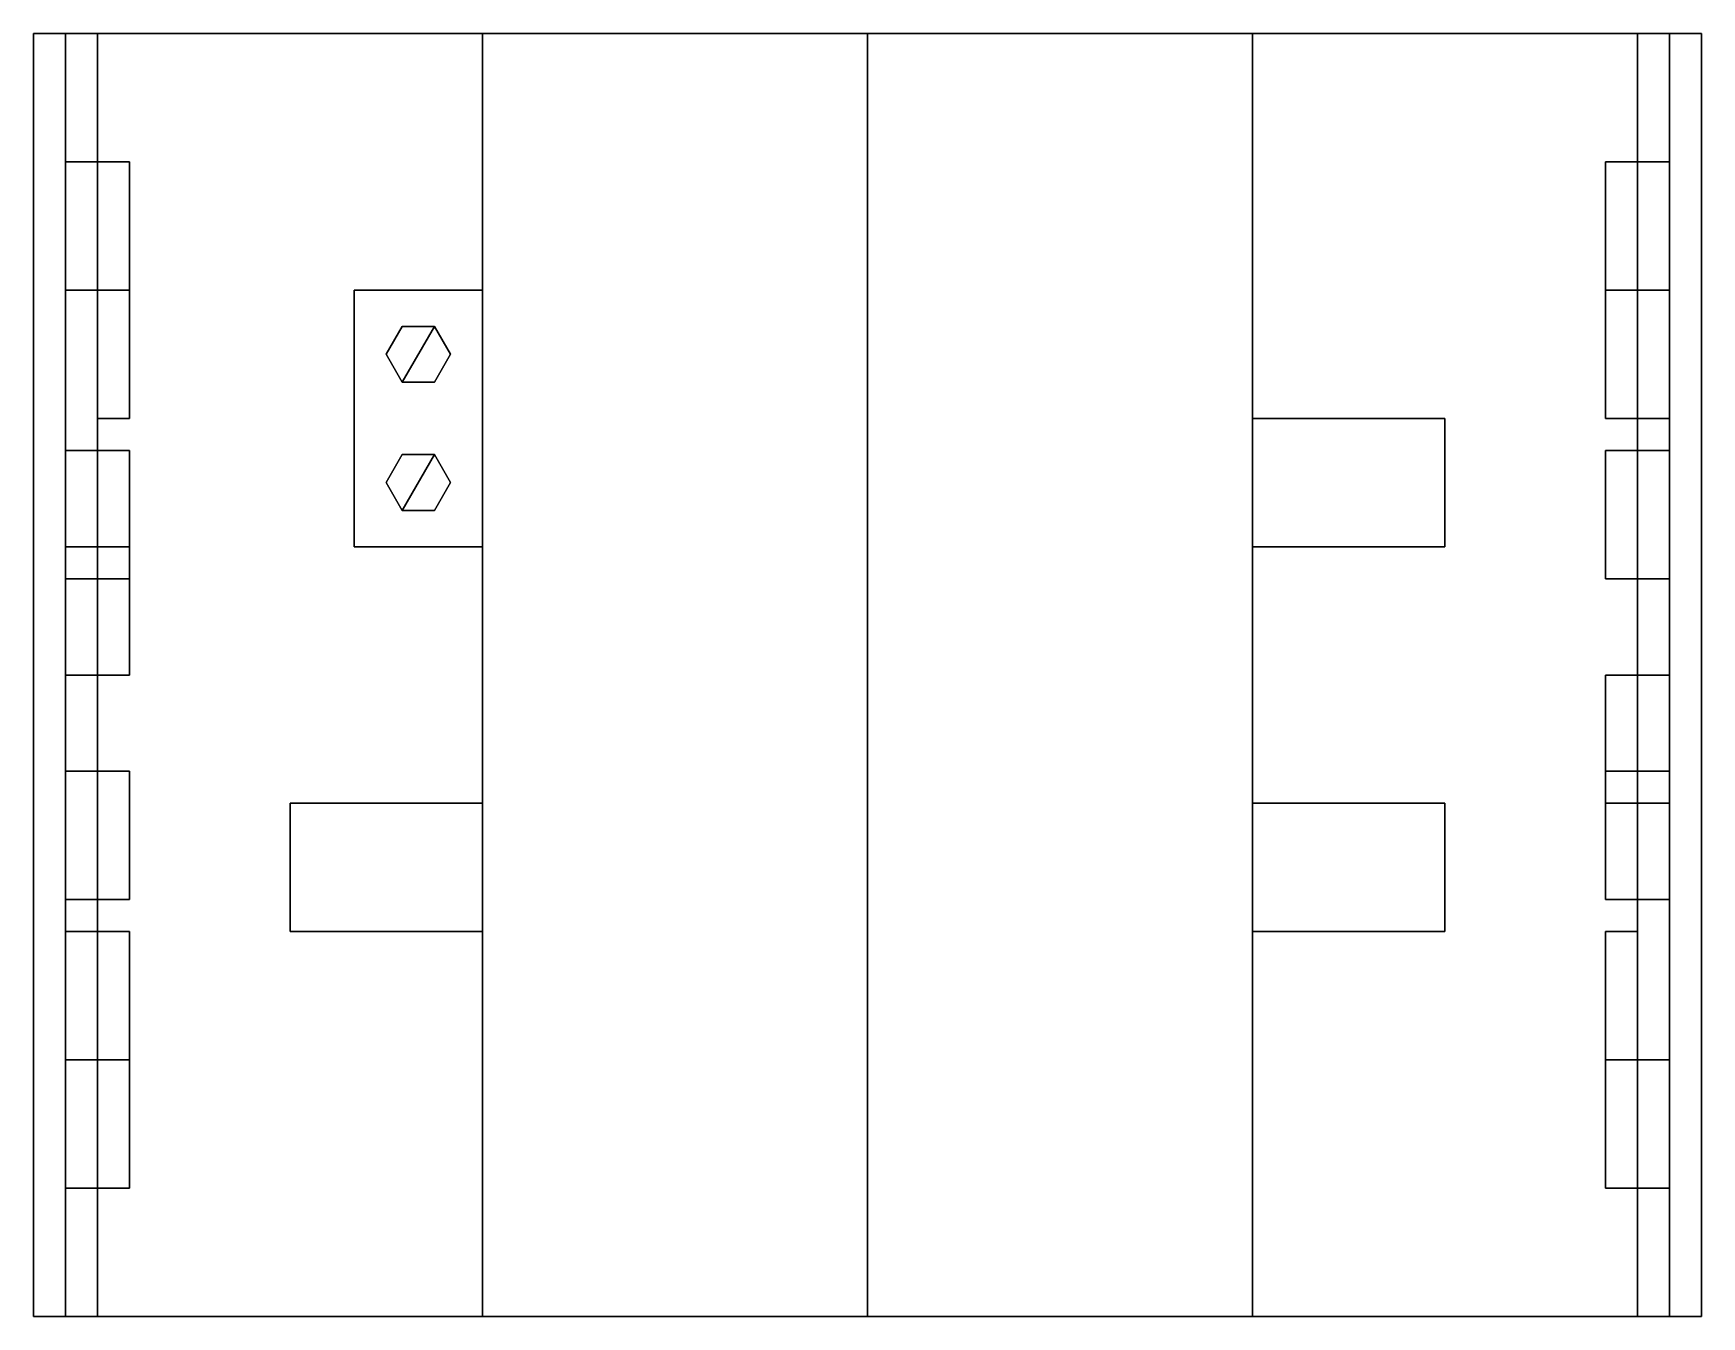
# Model space of a CAD drawing. Extents: x -6.5 to 6.5, y -5 to 5.
import ezdxf

# ---------------------------------------------------------------- set-up
doc = ezdxf.new("R2010")
doc.units = 0
doc.layers.get('0').update_dxf_attribs({"linetype": 'CONTINUOUS'})

msp = doc.modelspace()

# ---------------------------------------------------------------- linework, layer by layer
for points in [[(3, 5, 8), (6.5, 5, 6.25), (-6.5, 5, 6.25), (-3, 5, 8)], [(-6.5, 5, 6.25), (-6.5, -5, 6.25), (-3, -5, 8), (-3, 5, 8)], [(6.5, 5, 6.25), (6.25, 5, 6), (-6.25, 5, 6), (-6.5, 5, 6.25)], [(-6.25, 5, 6), (-6.25, -5, 6), (-6.5, -5, 6.25), (-6.5, 5, 6.25)], [(-6, 5, 6), (-6, -5, 6), (-6.25, -5, 6), (-6.25, 5, 6)], [(-6.25, -5, 3), (-6.25, -5, 3.25), (-6.25, 5, 3.25), (-6.25, 5, 3)], [(-6.25, 5, 3.25), (-6.25, -5, 3.25), (-6, -5, 3.25), (-6, 5, 3.25)], [(-6, 5, 3), (-6, -5, 3), (-6.25, -5, 3), (-6.25, 5, 3)], [(-6.25, 5, 3), (-6.25, 5, 3.25), (-6, 5, 3.25), (-6, 5, 3)], [(-6, 5, 3.25), (-6, 4, 3.5), (-6, 4, 5.25), (-6, 5, 6)], [(6, 5, 6), (6, 5), (-6, 5), (-6, 5, 6)], [(-6, 5), (-6, 3), (-6, 3, 2), (-6, 5, 3)], [(-6, 5, 3.25), (-6, -5, 3.25), (-6, -4, 3.5), (-6, 4, 3.5)], [(-6, 5, 6), (-6, 4, 5.25), (-6, -4, 5.25), (-6, -5, 6)], [(-6, 3, 2), (-6, 2, 2), (-6, 1, 2.5), (-6, 5, 3)], [(-6, 1, 2.5), (-6, -3, 2.5), (-6, -5, 3), (-6, 5, 3)], [(0, 5, 11), (3, 5, 8), (-3, 5, 8), (0, 5, 11)], [(-3, 5, 8), (-3, -5, 8), (0, -5, 11), (0, 5, 11)], [(0, -5, 11), (3, -5, 8), (3, 5, 8), (0, 5, 11)], [(3, -5, 8), (6.5, -5, 6.25), (6.5, 5, 6.25), (3, 5, 8)], [(6.25, 5, 6), (6.25, -5, 6), (6, -5, 6), (6, 5, 6)], [(6.25, 5, 3.25), (6.25, 5, 3), (6, 5, 3), (6, 5, 3.25)], [(6, 5, 3.25), (6, -5, 3.25), (6.25, -5, 3.25), (6.25, 5, 3.25)], [(6.25, 5, 3), (6.25, -5, 3), (6, -5, 3), (6, 5, 3)], [(6, 4, 3.5), (6, 5, 3.25), (6, 5, 6), (6, 4, 5.25)], [(6, -5, 6), (6, -4, 5.25), (6, 4, 5.25), (6, 5, 6)], [(6, -5, 3.25), (6, 5, 3.25), (6, 4, 3.5), (6, -4, 3.5)], [(6, 5), (6, 5, 3), (6, 3, 2.5), (6, 3, 0.75)], [(6, -2), (6, 5), (6, 3, 0.75), (6, -1, 0.75)], [(6, -1, 2.5), (6, 3, 2.5), (6, 5, 3), (6, -5, 3)], [(6.5, -5, 6.25), (6.25, -5, 6), (6.25, 5, 6), (6.5, 5, 6.25)], [(6.25, -5, 3.25), (6.25, -5, 3), (6.25, 5, 3), (6.25, 5, 3.25)], [(-6, 4, 3.75), (-6, 4, 3.5), (-6.25, 4, 3.75)], [(-6.25, 4, 3.75), (-6.25, 3, 3.75), (-5.75, 3, 3.75), (-5.75, 4, 3.75)], [(-6, 4, 3.5), (-6, 3, 3.5), (-6.25, 3, 3.75), (-6.25, 4, 3.75)], [(-6, 3, 5.25), (-6, 4, 5.25), (-5.75, 4, 5.25), (-5.75, 3, 5.25)], [(-6, 4, 5.25), (-6, 4, 3.75), (-5.75, 4, 3.75), (-5.75, 4, 5.25)], [(-5.75, 4, 3.75), (-5.75, 3, 3.75), (-5.75, 3, 5.25), (-5.75, 4, 5.25)], [(6, 4, 3.75), (6, 4, 5.25), (5.75, 4, 5.25), (5.75, 4, 3.75)], [(5.75, 3, 3.75), (5.75, 4, 3.75), (5.75, 4, 5.25), (5.75, 3, 5.25)], [(6.25, 3, 3.75), (6.25, 4, 3.75), (5.75, 4, 3.75), (5.75, 3, 3.75)], [(6, 4, 5.25), (6, 3, 5.25), (5.75, 3, 5.25), (5.75, 4, 5.25)], [(6, 3, 3.5), (6, 4, 3.5), (6.25, 4, 3.75), (6.25, 3, 3.75)], [(6.25, 4, 3.75), (6.25, 4, 3.75), (6, 4, 3.5), (6, 4, 3.75)], [(-6.25, 3, 3.75), (-6.25, 3, 3.75), (-6, 3, 3.5), (-6, 3, 3.75)], [(-6, 3, 3.75), (-6, 3, 5.25), (-5.75, 3, 5.25), (-5.75, 3, 3.75)], [(-6, 3, 3.5), (-6, 1.75, 3.5), (-6, 1.75, 5.25), (-6, 3, 5.25)], [(-6, 3, 2), (-6, 3), (-5.75, 3), (-5.75, 3, 2)], [(-6, 2, 2), (-6, 3, 2), (-5.75, 3, 2), (-5.75, 2, 2)], [(-5.75, 3), (-5.75, 2), (-5.75, 2, 2), (-5.75, 3, 2)], [(-3, 3, 9), (-3, 3, 8), (-4, 3, 7.5), (-4, 3, 9)], [(-4, 3, 7.5), (-4, 1, 7.5), (-4, 1, 9), (-4, 3, 9)], [(-4, 3, 9), (-4, 1, 9), (-3, 1, 9), (-3, 3, 9)], [(-3, 1, 9), (-3, 1, 8), (-3, 3, 8), (-3, 3, 9)], [(6, 3, 5.25), (6, 3, 3.75), (5.75, 3, 3.75), (5.75, 3, 5.25)], [(5.75, 2, 1), (5.75, 3, 1), (5.75, 3, 2.5), (5.75, 2, 2.5)], [(6, 3, 1), (6, 3, 2.5), (5.75, 3, 2.5), (5.75, 3, 1)], [(6.25, 2, 1), (6.25, 3, 1), (5.75, 3, 1), (5.75, 2, 1)], [(6, 3, 2.5), (6, 2, 2.5), (5.75, 2, 2.5), (5.75, 3, 2.5)], [(6, 1.75, 3.5), (6, 3, 3.5), (6, 3, 5.25), (6, 1.75, 5.25)], [(6, 3, 3.75), (6, 3, 3.5), (6.25, 3, 3.75)], [(6.25, 3, 1), (6.25, 3, 1), (6, 3, 0.75), (6, 3, 1)], [(6, 2, 0.75), (6, 3, 0.75), (6.25, 3, 1), (6.25, 2, 1)], [(-3.625, 2.717, 9), (-3.75, 2.5, 9), (-3.75, 2.5, 11), (-3.625, 2.717, 11)], [(-3.625, 2.717, 11), (-3.75, 2.5, 11), (-3.625, 2.283, 11), (-3.375, 2.717, 11)], [(-3.375, 2.717, 9), (-3.625, 2.717, 9), (-3.625, 2.717, 11), (-3.375, 2.717, 11)], [(-3.375, 2.717, 11), (-3.625, 2.283, 11), (-3.375, 2.283, 11), (-3.25, 2.5, 11)], [(-3.25, 2.5, 9), (-3.375, 2.717, 9), (-3.375, 2.717, 11), (-3.25, 2.5, 11)], [(-3.75, 2.5, 9), (-3.625, 2.283, 9), (-3.625, 2.283, 11), (-3.75, 2.5, 11)], [(-3.375, 2.283, 9), (-3.25, 2.5, 9), (-3.25, 2.5, 11), (-3.375, 2.283, 11)], [(-3.625, 2.283, 9), (-3.375, 2.283, 9), (-3.375, 2.283, 11), (-3.625, 2.283, 11)], [(-6, 2), (-6, 2, 2), (-5.75, 2, 2), (-5.75, 2)], [(-6, 2), (-6, 1, 0.75), (-6, 1, 2.5), (-6, 2, 2)], [(-6, 2), (-6, -5), (-6, -3, 0.75), (-6, 1, 0.75)], [(4.5, 2, 7.75), (4.5, 2, 7.25), (3, 2, 8)], [(3, 2, 8), (3, 1, 8), (4.5, 1, 7.75), (4.5, 2, 7.75)], [(4.5, 1, 7.75), (4.5, 1, 7.25), (4.5, 2, 7.25), (4.5, 2, 7.75)], [(6, 2, 2.5), (6, 2, 1), (5.75, 2, 1), (5.75, 2, 2.5)], [(6, 2, 0.75), (6, 2, 2.5), (6, 0, 2.5), (6, 0, 0.75)], [(6, 2, 1), (6, 2, 0.75), (6.25, 2, 1)], [(-6, 1.75, 3.5), (-6, 0.75, 3.5), (-6.25, 0.75, 3.75), (-6.25, 1.75, 3.75)], [(-6, 1.75, 3.75), (-6, 1.75, 3.5), (-6.25, 1.75, 3.75)], [(-6.25, 1.75, 3.75), (-6.25, 0.75, 3.75), (-5.75, 0.75, 3.75), (-5.75, 1.75, 3.75)], [(-6, 1.75, 5.25), (-6, 1.75, 3.75), (-5.75, 1.75, 3.75), (-5.75, 1.75, 5.25)], [(-6, 0.75, 5.25), (-6, 1.75, 5.25), (-5.75, 1.75, 5.25), (-5.75, 0.75, 5.25)], [(-5.75, 1.75, 3.75), (-5.75, 0.75, 3.75), (-5.75, 0.75, 5.25), (-5.75, 1.75, 5.25)], [(-3.625, 1.717, 9), (-3.75, 1.5, 9), (-3.75, 1.5, 11), (-3.625, 1.717, 11)], [(-3.625, 1.717, 11), (-3.75, 1.5, 11), (-3.625, 1.283, 11), (-3.375, 1.717, 11)], [(-3.375, 1.717, 9), (-3.625, 1.717, 9), (-3.625, 1.717, 11), (-3.375, 1.717, 11)], [(-3.375, 1.717, 11), (-3.625, 1.283, 11), (-3.375, 1.283, 11), (-3.25, 1.5, 11)], [(-3.25, 1.5, 9), (-3.375, 1.717, 9), (-3.375, 1.717, 11), (-3.25, 1.5, 11)], [(6, 1.75, 3.75), (6, 1.75, 5.25), (5.75, 1.75, 5.25), (5.75, 1.75, 3.75)], [(5.75, 0.75, 3.75), (5.75, 1.75, 3.75), (5.75, 1.75, 5.25), (5.75, 0.75, 5.25)], [(6.25, 0.75, 3.75), (6.25, 1.75, 3.75), (5.75, 1.75, 3.75), (5.75, 0.75, 3.75)], [(6, 1.75, 5.25), (6, 0.75, 5.25), (5.75, 0.75, 5.25), (5.75, 1.75, 5.25)], [(6, 0.75, 3.5), (6, 1.75, 3.5), (6.25, 1.75, 3.75), (6.25, 0.75, 3.75)], [(6.25, 1.75, 3.75), (6.25, 1.75, 3.75), (6, 1.75, 3.5), (6, 1.75, 3.75)], [(-3.75, 1.5, 9), (-3.625, 1.283, 9), (-3.625, 1.283, 11), (-3.75, 1.5, 11)], [(-3.375, 1.283, 9), (-3.25, 1.5, 9), (-3.25, 1.5, 11), (-3.375, 1.283, 11)], [(-3.625, 1.283, 9), (-3.375, 1.283, 9), (-3.375, 1.283, 11), (-3.625, 1.283, 11)], [(-6, 1, 0.75), (-6, 0, 0.75), (-6.25, 0, 1), (-6.25, 1, 1)], [(-6, 1, 1), (-6, 1, 0.75), (-6.25, 1, 1)], [(-6.25, 1, 1), (-6.25, 0, 1), (-5.75, 0, 1), (-5.75, 1, 1)], [(-6, 1, 2.5), (-6, 1, 1), (-5.75, 1, 1), (-5.75, 1, 2.5)], [(-6, 0, 2.5), (-6, 1, 2.5), (-5.75, 1, 2.5), (-5.75, 0, 2.5)], [(-5.75, 1, 1), (-5.75, 0, 1), (-5.75, 0, 2.5), (-5.75, 1, 2.5)], [(-4, 1, 9), (-4, 1, 7.5), (-3, 1, 8), (-3, 1, 9)], [(3, 1, 8), (3, 1, 8), (4.5, 1, 7.25), (4.5, 1, 7.75)], [(-6.25, 0.75, 3.75), (-6.25, 0.75, 3.75), (-6, 0.75, 3.5), (-6, 0.75, 3.75)], [(-6, 0.75, 3.75), (-6, 0.75, 5.25), (-5.75, 0.75, 5.25), (-5.75, 0.75, 3.75)], [(-6, 0.75, 3.5), (-6, -0.75, 3.5), (-6, -0.75, 5.25), (-6, 0.75, 5.25)], [(6, 0.75, 5.25), (6, 0.75, 3.75), (5.75, 0.75, 3.75), (5.75, 0.75, 5.25)], [(6, -0.75, 3.5), (6, 0.75, 3.5), (6, 0.75, 5.25), (6, -0.75, 5.25)], [(6, 0.75, 3.75), (6, 0.75, 3.5), (6.25, 0.75, 3.75)], [(-6.25, 0, 1), (-6.25, 0, 1), (-6, 0, 0.75), (-6, 0, 1)], [(-6, 0, 1), (-6, 0, 2.5), (-5.75, 0, 2.5), (-5.75, 0, 1)], [(-6, -2, 0.75), (-6, -2, 2.5), (-6, 0, 2.5), (-6, 0, 0.75)], [(6, 0, 1), (6, 0, 2.5), (5.75, 0, 2.5), (5.75, 0, 1)], [(5.75, -1, 1), (5.75, 0, 1), (5.75, 0, 2.5), (5.75, -1, 2.5)], [(6.25, -1, 1), (6.25, 0, 1), (5.75, 0, 1), (5.75, -1, 1)], [(6, 0, 2.5), (6, -1, 2.5), (5.75, -1, 2.5), (5.75, 0, 2.5)], [(6, -1, 0.75), (6, 0, 0.75), (6.25, 0, 1), (6.25, -1, 1)], [(6.25, 0, 1), (6.25, 0, 1), (6, 0, 0.75), (6, 0, 1)], [(-6, -0.75, 3.75), (-6, -0.75, 3.5), (-6.25, -0.75, 3.75)], [(-6, -0.75, 3.5), (-6, -1.75, 3.5), (-6.25, -1.75, 3.75), (-6.25, -0.75, 3.75)], [(-6.25, -0.75, 3.75), (-6.25, -1.75, 3.75), (-5.75, -1.75, 3.75), (-5.75, -0.75, 3.75)], [(-6, -0.75, 5.25), (-6, -0.75, 3.75), (-5.75, -0.75, 3.75), (-5.75, -0.75, 5.25)], [(-6, -1.75, 5.25), (-6, -0.75, 5.25), (-5.75, -0.75, 5.25), (-5.75, -1.75, 5.25)], [(-5.75, -0.75, 3.75), (-5.75, -1.75, 3.75), (-5.75, -1.75, 5.25), (-5.75, -0.75, 5.25)], [(5.75, -1.75, 3.75), (5.75, -0.75, 3.75), (5.75, -0.75, 5.25), (5.75, -1.75, 5.25)], [(6, -0.75, 3.75), (6, -0.75, 5.25), (5.75, -0.75, 5.25), (5.75, -0.75, 3.75)], [(6.25, -1.75, 3.75), (6.25, -0.75, 3.75), (5.75, -0.75, 3.75), (5.75, -1.75, 3.75)], [(6, -0.75, 5.25), (6, -1.75, 5.25), (5.75, -1.75, 5.25), (5.75, -0.75, 5.25)], [(6.25, -0.75, 3.75), (6.25, -0.75, 3.75), (6, -0.75, 3.5), (6, -0.75, 3.75)], [(6, -1.75, 3.5), (6, -0.75, 3.5), (6.25, -0.75, 3.75), (6.25, -1.75, 3.75)], [(-4.5, -1, 7.75), (-4.5, -1, 7.25), (-4.5, -2, 7.25), (-4.5, -2, 7.75)], [(-3, -1, 8), (-3, -1, 8), (-4.5, -1, 7.25), (-4.5, -1, 7.75)], [(-3, -2, 8), (-3, -1, 8), (-4.5, -1, 7.75), (-4.5, -2, 7.75)], [(4.5, -1, 7.75), (4.5, -1, 7.25), (3, -1, 8)], [(3, -1, 8), (3, -2, 8), (4.5, -2, 7.75), (4.5, -1, 7.75)], [(4.5, -2, 7.75), (4.5, -2, 7.25), (4.5, -1, 7.25), (4.5, -1, 7.75)], [(6, -1, 2.5), (6, -1, 1), (5.75, -1, 1), (5.75, -1, 2.5)], [(6, -2), (6, -1, 0.75), (6, -1, 2.5), (6, -2, 2)], [(6, -1, 1), (6, -1, 0.75), (6.25, -1, 1)], [(6, -3, 2), (6, -2, 2), (6, -1, 2.5), (6, -5, 3)], [(-6.25, -1.75, 3.75), (-6.25, -1.75, 3.75), (-6, -1.75, 3.5), (-6, -1.75, 3.75)], [(-6, -1.75, 3.75), (-6, -1.75, 5.25), (-5.75, -1.75, 5.25), (-5.75, -1.75, 3.75)], [(-6, -1.75, 3.5), (-6, -3, 3.5), (-6, -3, 5.25), (-6, -1.75, 5.25)], [(6, -1.75, 5.25), (6, -1.75, 3.75), (5.75, -1.75, 3.75), (5.75, -1.75, 5.25)], [(6, -3, 3.5), (6, -1.75, 3.5), (6, -1.75, 5.25), (6, -3, 5.25)], [(6, -1.75, 3.75), (6, -1.75, 3.5), (6.25, -1.75, 3.75)], [(-6, -2, 0.75), (-6, -3, 0.75), (-6.25, -3, 1), (-6.25, -2, 1)], [(-6, -2, 1), (-6, -2, 0.75), (-6.25, -2, 1)], [(-6.25, -2, 1), (-6.25, -3, 1), (-5.75, -3, 1), (-5.75, -2, 1)], [(-6, -2, 2.5), (-6, -2, 1), (-5.75, -2, 1), (-5.75, -2, 2.5)], [(-6, -3, 2.5), (-6, -2, 2.5), (-5.75, -2, 2.5), (-5.75, -3, 2.5)], [(-5.75, -2, 1), (-5.75, -3, 1), (-5.75, -3, 2.5), (-5.75, -2, 2.5)], [(-4.5, -2, 7.75), (-4.5, -2, 7.25), (-3, -2, 8)], [(3, -2, 8), (3, -2, 8), (4.5, -2, 7.25), (4.5, -2, 7.75)], [(6, -2), (6, -2, 2), (5.75, -2, 2), (5.75, -2)], [(5.75, -3), (5.75, -2), (5.75, -2, 2), (5.75, -3, 2)], [(6, -2, 2), (6, -3, 2), (5.75, -3, 2), (5.75, -2, 2)], [(-6, -3, 3.5), (-6, -4, 3.5), (-6.25, -4, 3.75), (-6.25, -3, 3.75)], [(-6, -3, 3.75), (-6, -3, 3.5), (-6.25, -3, 3.75)], [(-6.25, -3, 3.75), (-6.25, -4, 3.75), (-5.75, -4, 3.75), (-5.75, -3, 3.75)], [(-6.25, -3, 1), (-6.25, -3, 1), (-6, -3, 0.75), (-6, -3, 1)], [(-6, -3, 5.25), (-6, -3, 3.75), (-5.75, -3, 3.75), (-5.75, -3, 5.25)], [(-6, -4, 5.25), (-6, -3, 5.25), (-5.75, -3, 5.25), (-5.75, -4, 5.25)], [(-6, -3, 1), (-6, -3, 2.5), (-5.75, -3, 2.5), (-5.75, -3, 1)], [(-6, -5), (-6, -5, 3), (-6, -3, 2.5), (-6, -3, 0.75)], [(-5.75, -3, 3.75), (-5.75, -4, 3.75), (-5.75, -4, 5.25), (-5.75, -3, 5.25)], [(5.75, -4, 3.75), (5.75, -3, 3.75), (5.75, -3, 5.25), (5.75, -4, 5.25)], [(6, -3, 3.75), (6, -3, 5.25), (5.75, -3, 5.25), (5.75, -3, 3.75)], [(6.25, -4, 3.75), (6.25, -3, 3.75), (5.75, -3, 3.75), (5.75, -4, 3.75)], [(6, -3, 5.25), (6, -4, 5.25), (5.75, -4, 5.25), (5.75, -3, 5.25)], [(6, -3, 2), (6, -3), (5.75, -3), (5.75, -3, 2)], [(6.25, -3, 3.75), (6.25, -3, 3.75), (6, -3, 3.5), (6, -3, 3.75)], [(6, -4, 3.5), (6, -3, 3.5), (6.25, -3, 3.75), (6.25, -4, 3.75)], [(6, -5), (6, -3), (6, -3, 2), (6, -5, 3)], [(-6.25, -4, 3.75), (-6.25, -4, 3.75), (-6, -4, 3.5), (-6, -4, 3.75)], [(-6, -4, 3.75), (-6, -4, 5.25), (-5.75, -4, 5.25), (-5.75, -4, 3.75)], [(-6, -4, 3.5), (-6, -5, 3.25), (-6, -5, 6), (-6, -4, 5.25)], [(6, -4, 5.25), (6, -4, 3.75), (5.75, -4, 3.75), (5.75, -4, 5.25)], [(6, -5, 3.25), (6, -4, 3.5), (6, -4, 5.25), (6, -5, 6)], [(6, -4, 3.75), (6, -4, 3.5), (6.25, -4, 3.75)], [(-3, -5, 8), (-6.5, -5, 6.25), (6.5, -5, 6.25), (3, -5, 8)], [(-6.5, -5, 6.25), (-6.25, -5, 6), (6.25, -5, 6), (6.5, -5, 6.25)], [(-6, -5, 3), (-6, -5, 3.25), (-6.25, -5, 3.25), (-6.25, -5, 3)], [(-6, -5, 6), (-6, -5), (6, -5), (6, -5, 6)], [(0, -5, 11), (-3, -5, 8), (3, -5, 8), (0, -5, 11)], [(6, -5, 3.25), (6, -5, 3), (6.25, -5, 3), (6.25, -5, 3.25)]]:
    msp.add_3dface(points)

doc.saveas('drawing.dxf')
